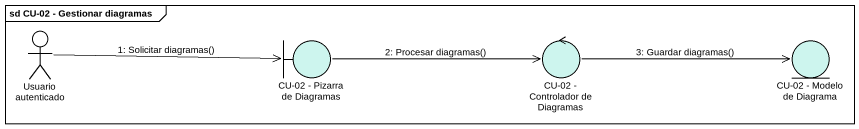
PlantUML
@startuml
mainframe sd CU-02 - Gestionar diagramas
actor "Usuario autenticado" as Usuario_autenticado
boundary "CU-02 - Pizarra de Diagramas" as CU_02_Pizarra_de_Diagramas #CDF5EE
control "CU-02 - Controlador de Diagramas" as CU_02_Controlador_de #CDF5EE
entity "CU-02 - Modelo de Diagrama" as CU_02_Modelo_de_Diagrama #CDF5EE
Usuario_autenticado -right-> CU_02_Pizarra_de_Diagramas : 1: Solicitar diagramas()
CU_02_Pizarra_de_Diagramas -right-> CU_02_Controlador_de : 2: Procesar diagramas()
CU_02_Controlador_de -right-> CU_02_Modelo_de_Diagrama : 3: Guardar diagramas()
@enduml
